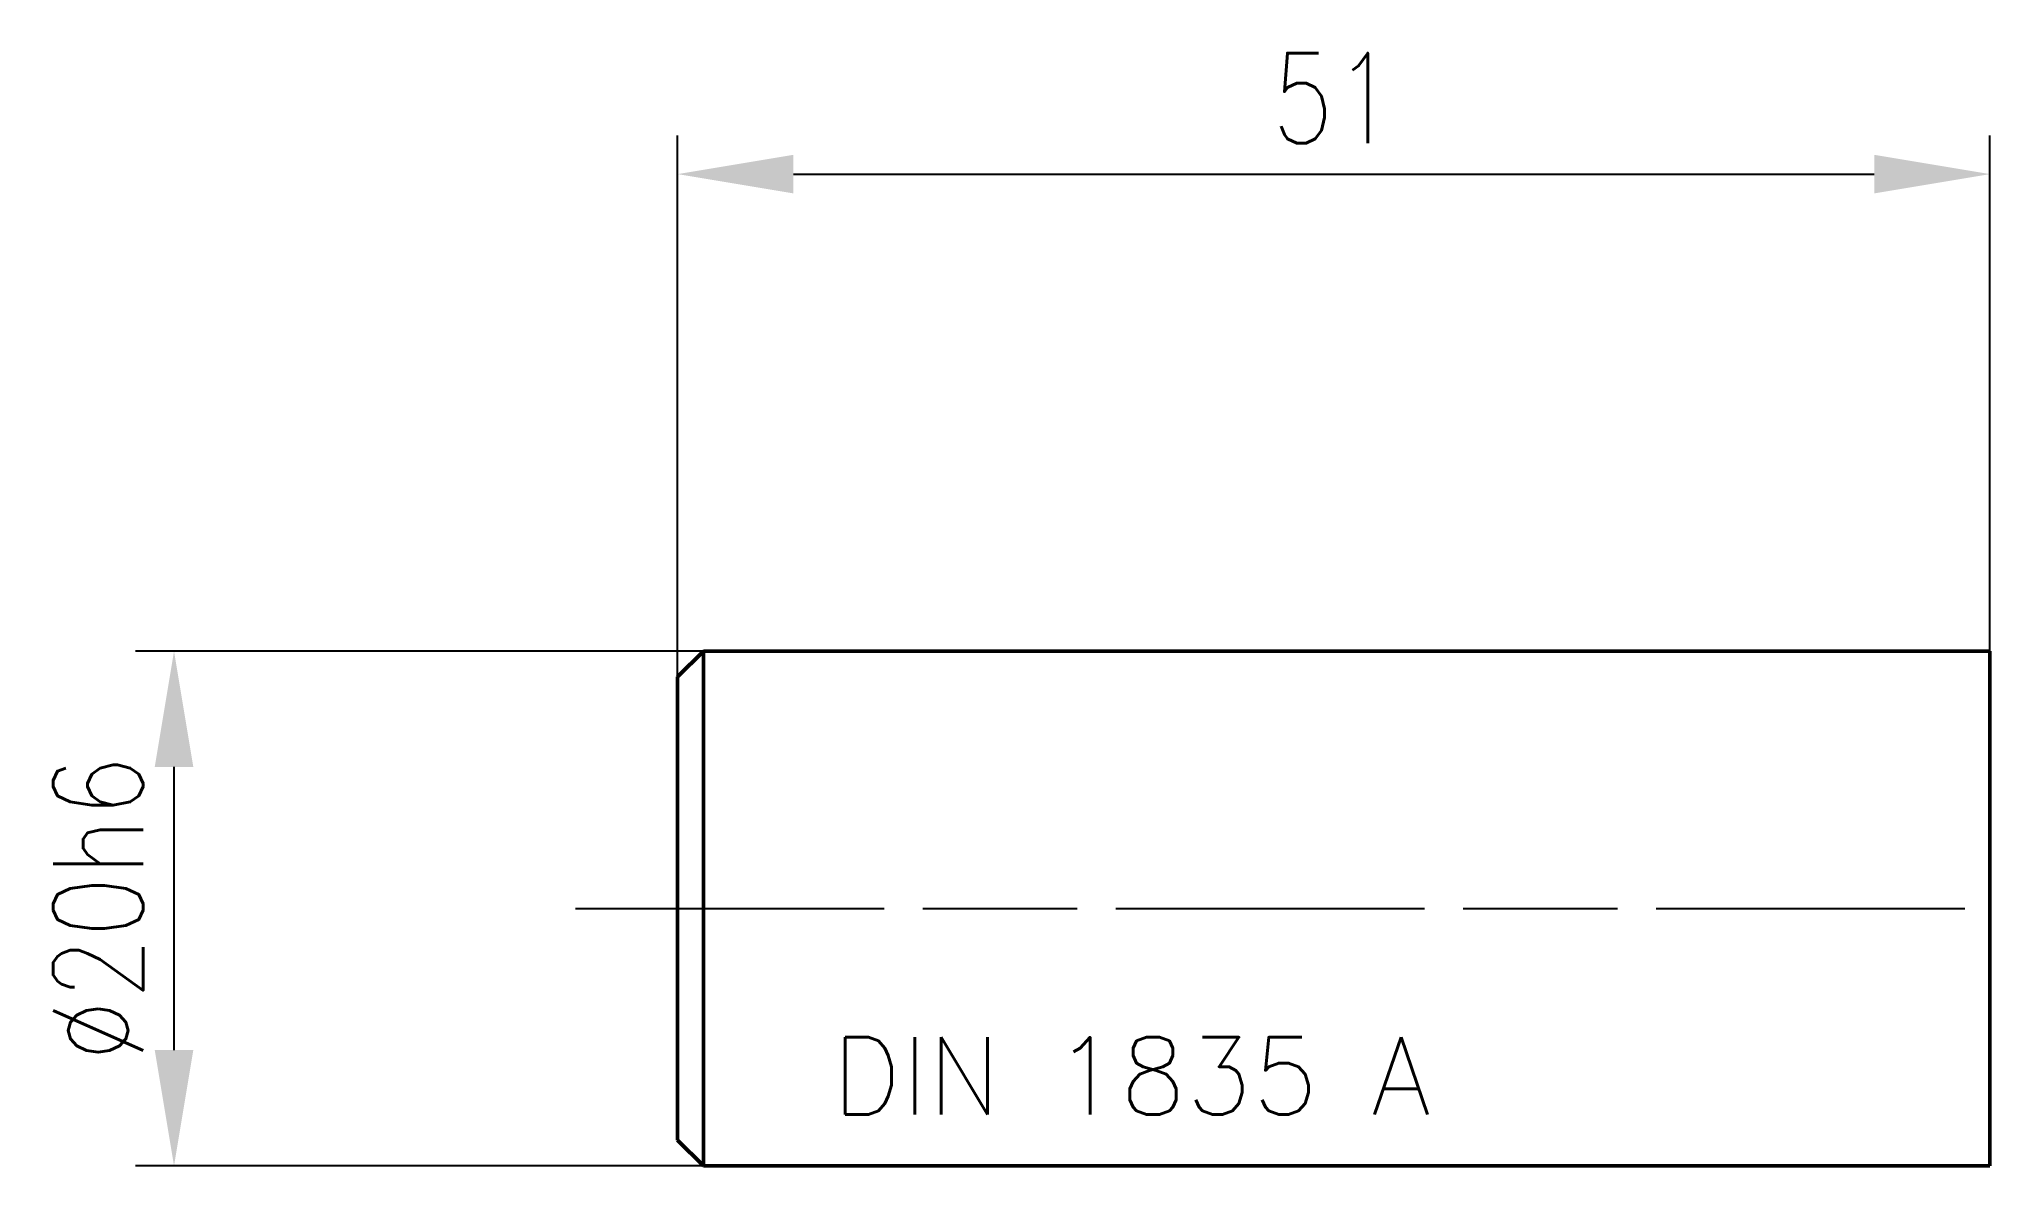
# Model space of a CAD drawing. Header units: millimetres. Extents: x -75.8 to 0, y -10 to 33.8.
import ezdxf

# ---------------------------------------------------------------- set-up
doc = ezdxf.new("R2010")
doc.units = ezdxf.units.MM
doc.header["$LTSCALE"] = 2
doc.linetypes.add('LONGDASH_DASH', pattern=[10.5, 6, -0.75, 3, -0.75])
for name, color, linetype, lineweight in [('1', 4, 'Continuous', 50), ('SK1', 4, 'Continuous', 50), ('SK2', 7, 'Continuous', 25), ('SK4', 2, 'LONGDASH_DASH', 25), ('SK6', 5, 'Continuous', 35)]:
    doc.layers.add(name, color=color, linetype=linetype, lineweight=lineweight)
doc.styles.add('SIMPLEX', font='simplex.shx', dxfattribs={"width": 0.8})
doc.dimstyles.new('WALTER_1', dxfattribs={"dimtxt": 3.5, "dimasz": 4.5, "dimexe": 1.5, "dimexo": 0, "dimgap": 1.2, "dimtad": 1, "dimdec": 3, "dimdsep": 46, "dimtxsty": 'SIMPLEX', "dimcen": 2.5, "dimazin": 2, "dimtfac": 1, "dimtdec": 3, "dimtmove": 0, "dimatfit": 0, "dimfxl": 1.25, "dimtolj": 1, "dimarcsym": 0})

# ---------------------------------------------------------------- blocks, each defined once
blk = doc.blocks.new('*D3')
at = {"layer": 'Defpoints', "color": 0, "transparency": 16777216}
for p in [(0, 28.532), (0, 10), (-51, 9)]:
    blk.add_point(p, dxfattribs=at)
at = {"layer": 'SK2', "color": 0, "lineweight": -2, "transparency": 16777216}
for p, q in [((-51, 9), (-51, 30.032)), ((0, 10), (0, 30.032)), ((-46.5, 28.532), (-4.5, 28.532))]:
    blk.add_line(p, q, dxfattribs=at)
at = {"layer": 'SK2', "color": 0, "transparency": 16777216}
for points in [[(-46.5, 29.282), (-46.5, 27.782), (-51, 28.532)], [(-4.5, 29.282), (-4.5, 27.782), (0, 28.532)]]:
    blk.add_solid(points, dxfattribs=at)
at = {"layer": 'SK2', "color": 0, "transparency": 16777216, "insert": (-25.5, 31.482), "char_height": 3.5, "attachment_point": 5, "style": 'SIMPLEX'}
blk.add_mtext('\\A1;51', dxfattribs=at)
blk = doc.blocks.new('*D4')
at = {"layer": 'Defpoints', "color": 0, "transparency": 16777216}
for p in [(-70.572, 10), (-50, 10), (-50, -10)]:
    blk.add_point(p, dxfattribs=at)
at = {"layer": 'SK2', "color": 0, "lineweight": -2, "transparency": 16777216}
for p, q in [((-50, 10), (-72.072, 10)), ((-70.572, -5.5), (-70.572, 5.5)), ((-50, -10), (-72.072, -10))]:
    blk.add_line(p, q, dxfattribs=at)
at = {"layer": 'SK2', "color": 0, "transparency": 16777216}
for points in [[(-71.322, 5.5), (-69.822, 5.5), (-70.572, 10)], [(-71.322, -5.5), (-69.822, -5.5), (-70.572, -10)]]:
    blk.add_solid(points, dxfattribs=at)
at = {"layer": 'SK2', "color": 0, "transparency": 16777216, "insert": (-73.522, 0), "char_height": 3.5, "attachment_point": 5, "rotation": 90, "style": 'SIMPLEX'}
blk.add_mtext('\\A1;%%C20h6', dxfattribs=at)

msp = doc.modelspace()

# ---------------------------------------------------------------- linework, layer by layer
at = {"layer": '1'}
msp.add_line((0, 10), (0, -10), dxfattribs=at)
at = {"layer": 'SK1'}
for p, q in [((-51, 9), (-50, 10)), ((-50, 10), (0, 10)), ((-50, 10), (-50, -10)), ((-51, -9), (-51, 9)), ((-51, -9), (-50, -10)), ((-51, -9), (-50, -10)), ((-51, -9), (-50, -10)), ((-50, -10), (0, -10))]:
    msp.add_line(p, q, dxfattribs=at)
at = {"layer": 'SK4'}
msp.add_line((-54.97607, 0), (0, 0), dxfattribs=at)

# ---------------------------------------------------------------- texts
at = {"layer": 'SK6', "style": 'SIMPLEX'}
msp.add_text('DIN 1835 A', height=3, dxfattribs=at).set_placement((-45, -8))

# ---------------------------------------------------------------- dimensions: what is measured, and where the dimension line sits
at = {"layer": 'SK2'}
for base, p1, p2, angle, text, picture, middle in [((0, 28.5323), (-51, 9), (0, 10), 0, '51', '*D3', (-25.5, 28.5323)), ((-70.572, 10), (-50, -10), (-50, 10), 90, '%%C20h6', '*D4', (-70.572, 0))]:
    dim = msp.add_linear_dim(base=base, p1=p1, p2=p2, angle=angle, text=text, dimstyle='WALTER_1', dxfattribs=at)
    dim.commit()
    dim.dimension.update_dxf_attribs({"geometry": picture, "text_midpoint": middle, "dimtype": 160})

doc.saveas('drawing.dxf')
